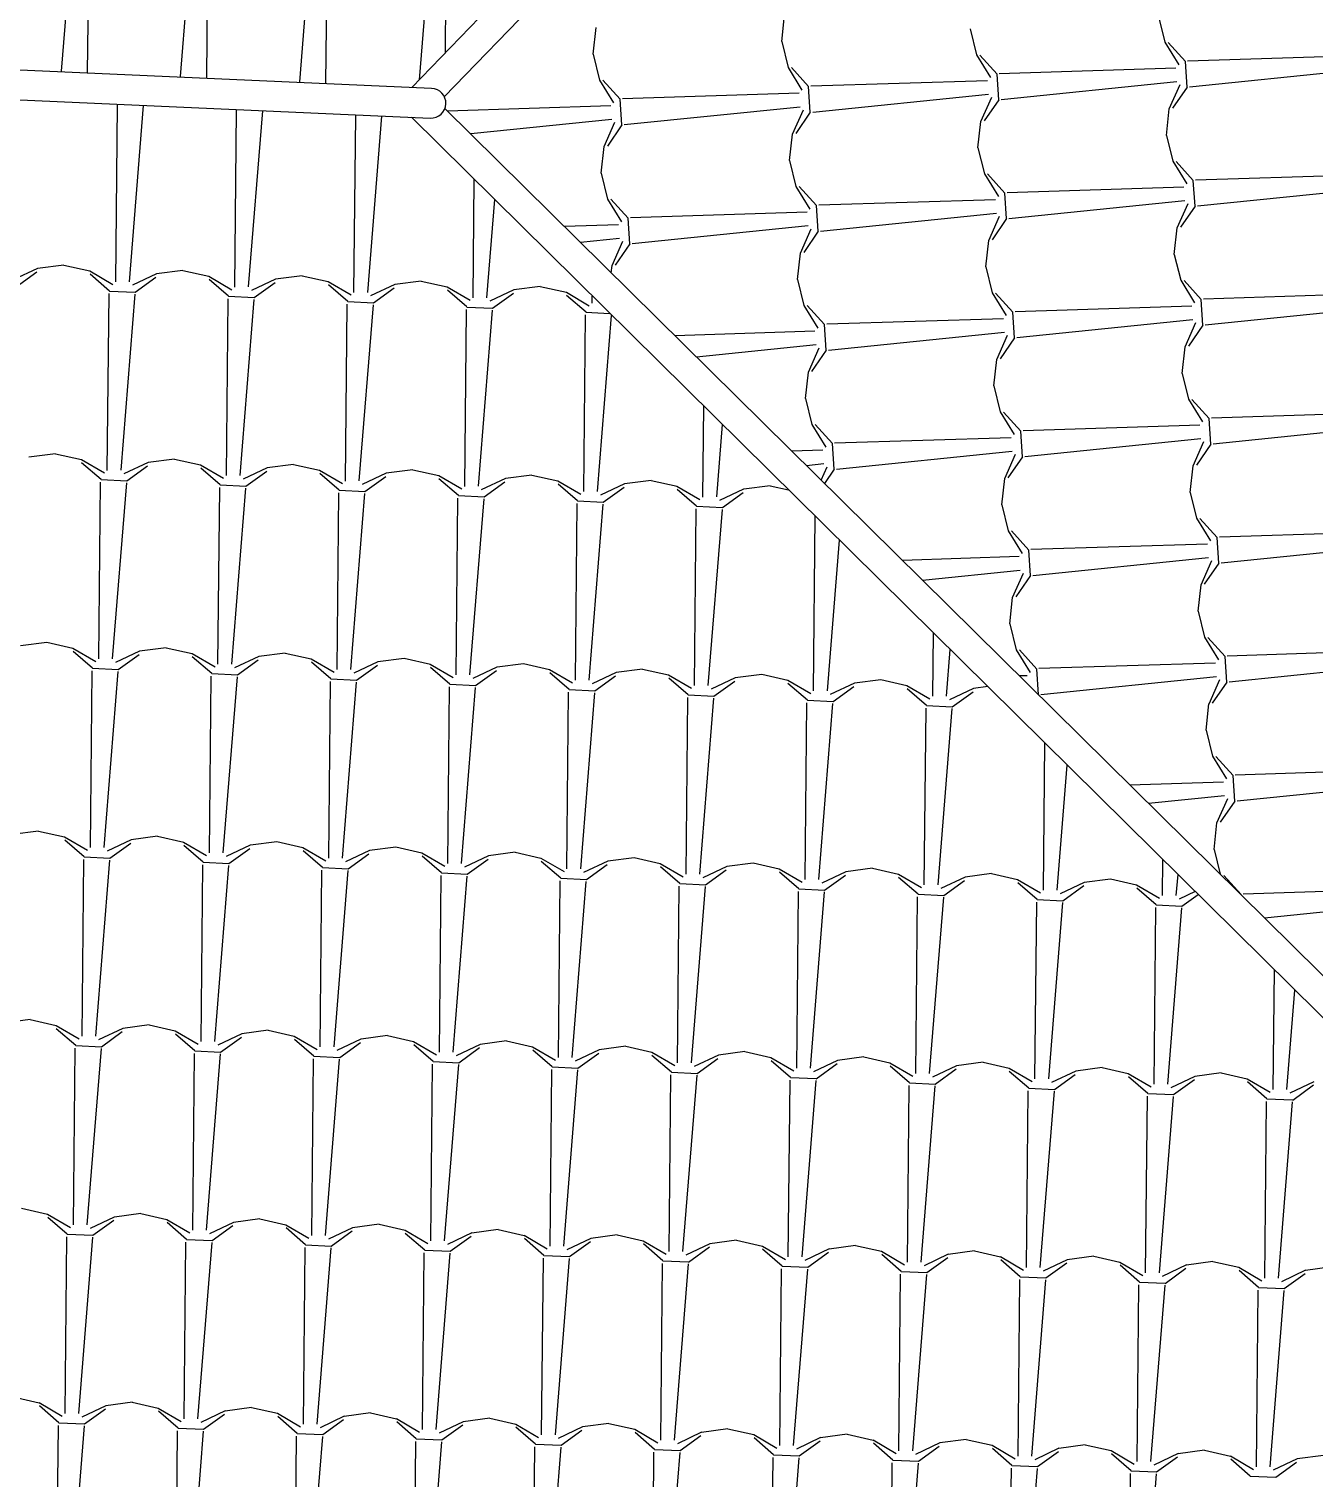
# Model space of a CAD drawing. Extents: x 1037 to 14540, y 1034 to 18285.
# Drawn here: x 9275.7 to 9534.4, y 1326.7 to 1618.3 of the extents above; entities that cross this region are included whole.
import ezdxf

# ---------------------------------------------------------------- set-up
doc = ezdxf.new("R2010")
doc.units = 0
doc.header["$LTSCALE"] = 100
doc.header["$MEASUREMENT"] = 0
doc.layers.get('0').update_dxf_attribs({"color": 240, "linetype": 'CONTINUOUS'})
doc.layers.add('proiezioni', color=252, linetype='CONTINUOUS')
doc.layers.add('retini copertura', color=32, linetype='CONTINUOUS')

# ---------------------------------------------------------------- blocks, each defined once
blk = doc.blocks.new('*X1852')
at = {"color": 0}
for p, q in [((40.8782, 16.1446), (40.8839, 16.198)), ((41.6365, 16.1953), (41.6493, 16.1432)), ((40.499, 16.1193), (40.5048, 16.1726)), ((41.2573, 16.17), (41.2701, 16.1179)), ((40.8782, 16.1446), (40.891, 16.0925)), ((41.6493, 16.1432), (41.6774, 16.0975)), ((41.6907, 16.1046), (41.656, 16.1429)), ((40.499, 16.1193), (40.5118, 16.0672)), ((41.2701, 16.1179), (41.2983, 16.0722)), ((41.3116, 16.0792), (41.2768, 16.1175)), ((41.6942, 16.053), (41.6907, 16.1046)), ((42.0507, 16.1165), (41.6951, 16.1052)), ((40.891, 16.0925), (40.9191, 16.0469)), ((40.9324, 16.0539), (40.8977, 16.0922)), ((41.315, 16.0276), (41.3116, 16.0792)), ((41.6715, 16.0912), (41.316, 16.0799)), ((42.0528, 16.0889), (41.6989, 16.0528)), ((40.5118, 16.0672), (40.54, 16.0215)), ((40.5532, 16.0286), (40.5185, 16.0669)), ((40.9132, 16.0405), (40.5577, 16.0292)), ((40.9358, 16.0023), (40.9324, 16.0539)), ((41.2924, 16.0658), (40.9368, 16.0546)), ((41.6736, 16.0636), (41.3197, 16.0275)), ((41.6583, 16.0091), (41.6801, 16.0581)), ((41.6942, 16.053), (41.6648, 16.0104)), ((40.5341, 16.0152), (40.2056, 16.0048)), ((40.5567, 15.977), (40.5532, 16.0286)), ((40.9153, 16.0129), (40.5614, 15.9768)), ((41.2944, 16.0383), (40.9406, 16.0021)), ((41.2791, 15.9838), (41.3009, 16.0328)), ((41.315, 16.0276), (41.2857, 15.985)), ((40.5361, 15.9876), (40.2523, 15.9586)), ((40.5208, 15.9331), (40.5426, 15.9821)), ((40.8999, 15.9585), (40.9218, 16.0075)), ((40.9358, 16.0023), (40.9065, 15.9597)), ((41.2733, 15.9305), (41.2791, 15.9838)), ((41.6525, 15.9558), (41.6582, 16.0092)), ((40.5567, 15.977), (40.5274, 15.9344)), ((40.8942, 15.9052), (40.8999, 15.9585)), ((41.6525, 15.9558), (41.6653, 15.9037)), ((40.515, 15.8798), (40.5208, 15.9332)), ((41.2733, 15.9305), (41.2861, 15.8784)), ((40.8942, 15.9052), (40.907, 15.8531)), ((41.6653, 15.9037), (41.6934, 15.8581)), ((41.7067, 15.8651), (41.672, 15.9034)), ((40.515, 15.8798), (40.5278, 15.8277)), ((41.2861, 15.8784), (41.3143, 15.8327)), ((41.3276, 15.8398), (41.2928, 15.8781)), ((41.7102, 15.8135), (41.7067, 15.8651)), ((42.0667, 15.877), (41.7111, 15.8658)), ((40.907, 15.8531), (40.9351, 15.8074)), ((40.9484, 15.8144), (40.9137, 15.8527)), ((41.331, 15.7882), (41.3276, 15.8398)), ((41.6875, 15.8517), (41.332, 15.8404)), ((42.0687, 15.8495), (41.7149, 15.8133)), ((40.5278, 15.8277), (40.556, 15.7821)), ((40.5692, 15.7891), (40.5345, 15.8274)), ((40.9518, 15.7628), (40.9484, 15.8144)), ((41.3084, 15.8264), (40.9528, 15.8151)), ((41.6896, 15.8241), (41.3357, 15.788)), ((41.6743, 15.7697), (41.6961, 15.8187)), ((41.7102, 15.8135), (41.6808, 15.7709)), ((40.5727, 15.7375), (40.5692, 15.7891)), ((40.9292, 15.801), (40.5737, 15.7898)), ((41.3104, 15.7988), (40.9566, 15.7627)), ((41.2951, 15.7443), (41.3169, 15.7933)), ((41.331, 15.7882), (41.3017, 15.7456)), ((40.5501, 15.7757), (40.441, 15.7723)), ((40.5521, 15.7481), (40.4736, 15.7401)), ((40.9313, 15.7735), (40.5774, 15.7373)), ((40.9159, 15.719), (40.9378, 15.768)), ((40.9518, 15.7628), (40.9225, 15.7202)), ((41.6685, 15.7164), (41.6742, 15.7697)), ((40.5368, 15.6937), (40.5586, 15.7427)), ((40.5727, 15.7375), (40.5434, 15.6949)), ((40.9102, 15.6657), (40.9159, 15.719)), ((41.2893, 15.691), (41.2951, 15.7444)), ((40.5352, 15.6792), (40.5368, 15.6937)), ((41.2893, 15.691), (41.3021, 15.6389)), ((41.6685, 15.7164), (41.6813, 15.6643)), ((40.9102, 15.6657), (40.923, 15.6136)), ((41.6813, 15.6643), (41.7094, 15.6186)), ((41.7227, 15.6256), (41.688, 15.6639)), ((41.3021, 15.6389), (41.3303, 15.5933)), ((41.3436, 15.6003), (41.3088, 15.6386)), ((42.0827, 15.6376), (41.7271, 15.6263)), ((40.923, 15.6136), (40.9511, 15.5679)), ((40.9644, 15.575), (40.9297, 15.6133)), ((41.7035, 15.6122), (41.348, 15.601)), ((41.7262, 15.574), (41.7227, 15.6256)), ((42.0847, 15.61), (41.7309, 15.5739)), ((40.9678, 15.5234), (40.9644, 15.575)), ((41.3244, 15.5869), (40.9688, 15.5757)), ((41.347, 15.5487), (41.3436, 15.6003)), ((41.7056, 15.5847), (41.3517, 15.5485)), ((41.6903, 15.5302), (41.7121, 15.5792)), ((41.7262, 15.574), (41.6968, 15.5314)), ((40.9452, 15.5616), (40.6634, 15.5527)), ((41.3264, 15.5593), (40.9725, 15.5232)), ((41.3111, 15.5049), (41.3329, 15.5539)), ((41.347, 15.5487), (41.3177, 15.5061)), ((40.9473, 15.534), (40.7071, 15.5095)), ((40.9319, 15.4795), (40.9538, 15.5285)), ((40.9678, 15.5234), (40.9385, 15.4808)), ((41.6845, 15.4769), (41.6902, 15.5302)), ((41.3053, 15.4516), (41.3111, 15.5049)), ((40.9262, 15.4262), (40.9319, 15.4796)), ((41.6845, 15.4769), (41.6973, 15.4248)), ((41.3053, 15.4516), (41.3181, 15.3995)), ((40.9262, 15.4262), (40.939, 15.3741)), ((41.3181, 15.3995), (41.3463, 15.3538)), ((41.3596, 15.3608), (41.3248, 15.3991)), ((41.6973, 15.4248), (41.7254, 15.3791)), ((41.7387, 15.3862), (41.704, 15.4245)), ((42.0987, 15.3981), (41.7431, 15.3869)), ((40.939, 15.3741), (40.9671, 15.3285)), ((40.9804, 15.3355), (40.9457, 15.3738)), ((41.7195, 15.3728), (41.364, 15.3615)), ((41.7422, 15.3346), (41.7387, 15.3862)), ((42.1007, 15.3705), (41.7468, 15.3344)), ((41.3404, 15.3474), (40.9848, 15.3362)), ((41.363, 15.3092), (41.3596, 15.3608)), ((41.7216, 15.3452), (41.3677, 15.3091)), ((41.7063, 15.2907), (41.7281, 15.3397)), ((40.9612, 15.3221), (40.8988, 15.3201)), ((40.9838, 15.2839), (40.9804, 15.3355)), ((41.3424, 15.3199), (40.9885, 15.2837)), ((41.3271, 15.2654), (41.3489, 15.3144)), ((41.7422, 15.3346), (41.7128, 15.292)), ((40.9633, 15.2945), (40.9283, 15.291)), ((40.9577, 15.262), (40.9698, 15.2891)), ((40.9838, 15.2839), (40.9643, 15.2555)), ((41.363, 15.3092), (41.3337, 15.2666)), ((41.7005, 15.2374), (41.7062, 15.2908)), ((41.3213, 15.2121), (41.3271, 15.2654)), ((41.7005, 15.2374), (41.7133, 15.1853)), ((41.3213, 15.2121), (41.3341, 15.16)), ((41.7133, 15.1853), (41.7414, 15.1397)), ((41.7547, 15.1467), (41.72, 15.185)), ((41.3341, 15.16), (41.3623, 15.1143)), ((41.3756, 15.1214), (41.3408, 15.1597)), ((41.7582, 15.0951), (41.7547, 15.1467)), ((42.1147, 15.1586), (41.7591, 15.1474)), ((41.3564, 15.108), (41.1212, 15.1005)), ((41.379, 15.0698), (41.3756, 15.1214)), ((41.7355, 15.1333), (41.38, 15.1221)), ((41.7376, 15.1057), (41.3837, 15.0696)), ((42.1167, 15.1311), (41.7628, 15.0949)), ((41.3584, 15.0804), (41.1619, 15.0603)), ((41.7223, 15.0513), (41.7441, 15.1003)), ((41.7581, 15.0951), (41.7288, 15.0525)), ((41.3431, 15.0259), (41.3649, 15.0749)), ((41.379, 15.0698), (41.3497, 15.0272)), ((41.7165, 14.998), (41.7222, 15.0513)), ((41.3373, 14.9726), (41.3431, 15.026)), ((41.7165, 14.998), (41.7293, 14.9459)), ((41.3373, 14.9726), (41.3501, 14.9205)), ((41.7293, 14.9459), (41.7574, 14.9002)), ((41.7707, 14.9072), (41.736, 14.9455)), ((41.3501, 14.9205), (41.3783, 14.8749)), ((41.3916, 14.8819), (41.3568, 14.9202)), ((41.7742, 14.8556), (41.7707, 14.9072)), ((42.1307, 14.9192), (41.7751, 14.9079)), ((41.395, 14.8303), (41.3916, 14.8819)), ((41.7515, 14.8938), (41.396, 14.8826)), ((42.1327, 14.8916), (41.7788, 14.8555)), ((41.3724, 14.8685), (41.3566, 14.868)), ((41.7536, 14.8663), (41.3997, 14.8301)), ((41.7383, 14.8118), (41.7601, 14.8608)), ((41.7741, 14.8556), (41.7448, 14.813)), ((41.395, 14.8303), (41.3949, 14.8302)), ((41.7325, 14.7585), (41.7382, 14.8118)), ((41.7325, 14.7585), (41.7453, 14.7064)), ((41.7453, 14.7064), (41.7734, 14.6607)), ((41.7867, 14.6678), (41.752, 14.7061)), ((42.1467, 14.6797), (41.7911, 14.6685)), ((41.7675, 14.6544), (41.579, 14.6484)), ((41.7902, 14.6162), (41.7867, 14.6678)), ((42.1487, 14.6521), (41.7948, 14.616)), ((41.7696, 14.6268), (41.6166, 14.6112)), ((41.7543, 14.5723), (41.7761, 14.6213)), ((41.7901, 14.6162), (41.7608, 14.5736)), ((41.7485, 14.519), (41.7542, 14.5724)), ((41.7485, 14.519), (41.7608, 14.4688)), ((41.8027, 14.4283), (41.768, 14.4666)), ((42.1627, 14.4403), (41.8071, 14.429)), ((41.8028, 14.4274), (41.8027, 14.4283)), ((42.1647, 14.4127), (41.8502, 14.3806))]:
    blk.add_line(p, q, dxfattribs=at)
blk = doc.blocks.new('*X1853')
at = {"color": 0}
for p, q in [((39.5379, 15.6613), (39.5414, 16.017)), ((39.5656, 15.6614), (39.594, 16.016)), ((39.7777, 15.6506), (39.7811, 16.0063)), ((39.8054, 15.6507), (39.8337, 16.0053)), ((40.0174, 15.6399), (40.0209, 15.9956)), ((40.0451, 15.6399), (40.0735, 15.9945)), ((40.2572, 15.6291), (40.2595, 15.8672)), ((40.2849, 15.6292), (40.3007, 15.8266)), ((39.4334, 15.6948), (39.3802, 15.6878)), ((39.4334, 15.6948), (39.4858, 15.6832)), ((39.3802, 15.6879), (39.3317, 15.665)), ((39.3372, 15.651), (39.3792, 15.6813)), ((39.4857, 15.6832), (39.532, 15.656)), ((39.5253, 15.6426), (39.4862, 15.6765)), ((39.6199, 15.6772), (39.5714, 15.6543)), ((39.577, 15.6403), (39.6189, 15.6705)), ((39.6732, 15.684), (39.62, 15.6771)), ((39.6732, 15.6841), (39.7255, 15.6724)), ((39.7255, 15.6724), (39.7718, 15.6453)), ((39.7651, 15.6319), (39.726, 15.6658)), ((39.8597, 15.6664), (39.8112, 15.6435)), ((39.8168, 15.6296), (39.8587, 15.6598)), ((39.9129, 15.6733), (39.8597, 15.6664)), ((39.9129, 15.6734), (39.9653, 15.6617)), ((39.9652, 15.6617), (40.0115, 15.6346)), ((40.1527, 15.6626), (40.0995, 15.6556)), ((40.1527, 15.6626), (40.205, 15.651)), ((39.5209, 15.2817), (39.5244, 15.6374)), ((39.5253, 15.6426), (39.577, 15.6403)), ((39.5486, 15.2818), (39.577, 15.6364)), ((39.7651, 15.6319), (39.8167, 15.6296)), ((40.0048, 15.6212), (39.9658, 15.6551)), ((40.0995, 15.6557), (40.0509, 15.6328)), ((40.0565, 15.6188), (40.0985, 15.6491)), ((40.205, 15.651), (40.2513, 15.6239)), ((40.2446, 15.6105), (40.2055, 15.6443)), ((40.3392, 15.645), (40.2907, 15.6221)), ((40.2963, 15.6081), (40.3382, 15.6384)), ((40.3924, 15.6518), (40.3393, 15.6449)), ((40.3924, 15.6519), (40.4448, 15.6403)), ((40.4448, 15.6403), (40.491, 15.6131)), ((40.4844, 15.5997), (40.4453, 15.6336)), ((40.497, 15.6184), (40.4971, 15.6325)), ((39.7607, 15.271), (39.7641, 15.6267)), ((39.7884, 15.271), (39.8167, 15.6256)), ((40.0005, 15.2602), (40.0039, 15.616)), ((40.0048, 15.6212), (40.0565, 15.6189)), ((40.0281, 15.2603), (40.0565, 15.6149)), ((40.2402, 15.2495), (40.2436, 15.6052)), ((40.2446, 15.6104), (40.2962, 15.6081)), ((40.2679, 15.2496), (40.2962, 15.6042)), ((40.48, 15.2388), (40.4834, 15.5945)), ((40.4843, 15.5997), (40.5325, 15.5976)), ((40.5076, 15.2389), (40.536, 15.5935)), ((40.7197, 15.228), (40.7215, 15.4109)), ((40.7474, 15.2282), (40.7591, 15.3738)), ((39.4164, 15.3151), (39.3632, 15.3082)), ((39.4164, 15.3152), (39.4688, 15.3035)), ((39.4687, 15.3036), (39.515, 15.2764)), ((39.5083, 15.263), (39.4693, 15.2969)), ((39.603, 15.2975), (39.5544, 15.2746)), ((39.56, 15.2607), (39.602, 15.2909)), ((39.6562, 15.3044), (39.603, 15.2975)), ((39.6562, 15.3045), (39.7085, 15.2928)), ((39.7085, 15.2928), (39.7548, 15.2657)), ((39.7481, 15.2523), (39.709, 15.2862)), ((39.8427, 15.2868), (39.7942, 15.2639)), ((39.8959, 15.2937), (39.8428, 15.2868)), ((39.8959, 15.2937), (39.9483, 15.2821)), ((39.9483, 15.2821), (39.9945, 15.255)), ((40.1357, 15.2829), (40.0825, 15.276)), ((40.1357, 15.283), (40.1881, 15.2714)), ((39.504, 14.9021), (39.5074, 15.2578)), ((39.5083, 15.263), (39.56, 15.2607)), ((39.5316, 14.9021), (39.56, 15.2567)), ((39.7481, 15.2523), (39.7997, 15.25)), ((39.7998, 15.2499), (39.8417, 15.2802)), ((39.9879, 15.2416), (39.9488, 15.2754)), ((40.0825, 15.2761), (40.034, 15.2532)), ((40.0395, 15.2392), (40.0815, 15.2695)), ((40.188, 15.2714), (40.2343, 15.2442)), ((40.2276, 15.2308), (40.1885, 15.2647)), ((40.3222, 15.2653), (40.2737, 15.2425)), ((40.2793, 15.2285), (40.3212, 15.2587)), ((40.3755, 15.2722), (40.3223, 15.2653)), ((40.3755, 15.2723), (40.4278, 15.2606)), ((40.4278, 15.2606), (40.474, 15.2335)), ((40.4674, 15.2201), (40.4283, 15.254)), ((40.562, 15.2546), (40.5135, 15.2317)), ((40.6152, 15.2615), (40.562, 15.2546)), ((40.6152, 15.2615), (40.6676, 15.2499)), ((39.7437, 14.8914), (39.7471, 15.2471)), ((39.7714, 14.8914), (39.7997, 15.246)), ((39.9835, 14.8806), (39.9869, 15.2363)), ((39.9878, 15.2415), (40.0395, 15.2392)), ((40.0111, 14.8807), (40.0395, 15.2353)), ((40.2232, 14.8699), (40.2267, 15.2256)), ((40.2276, 15.2308), (40.2793, 15.2285)), ((40.2509, 14.87), (40.2793, 15.2246)), ((40.519, 15.2178), (40.561, 15.248)), ((40.6675, 15.2499), (40.7138, 15.2228)), ((40.7071, 15.2094), (40.6681, 15.2433)), ((40.8017, 15.2439), (40.7532, 15.221)), ((40.7588, 15.207), (40.8008, 15.2373)), ((40.855, 15.2508), (40.8018, 15.2438)), ((40.855, 15.2508), (40.8919, 15.2426)), ((40.463, 14.8592), (40.4664, 15.2149)), ((40.4674, 15.2201), (40.519, 15.2178)), ((40.4907, 14.8593), (40.519, 15.2139)), ((40.7027, 14.8484), (40.7062, 15.2041)), ((40.7071, 15.2094), (40.7588, 15.207)), ((40.7304, 14.8485), (40.7588, 15.2031)), ((40.9425, 14.8377), (40.9459, 15.1893)), ((40.9702, 14.8378), (40.9944, 15.1414)), ((39.3994, 14.9355), (39.3462, 14.9286)), ((39.3994, 14.9356), (39.4518, 14.9239)), ((41.1823, 14.827), (41.1835, 14.9547)), ((39.4518, 14.9239), (39.498, 14.8968)), ((39.4914, 14.8834), (39.4523, 14.9173)), ((39.586, 14.9179), (39.5375, 14.895)), ((39.543, 14.881), (39.585, 14.9113)), ((39.6392, 14.9248), (39.586, 14.9179)), ((39.6392, 14.9248), (39.6915, 14.9132)), ((39.6915, 14.9132), (39.7378, 14.8861)), ((39.7311, 14.8727), (39.692, 14.9065)), ((39.8257, 14.9072), (39.7772, 14.8843)), ((39.879, 14.9141), (39.8258, 14.9071)), ((39.879, 14.9141), (39.9313, 14.9025)), ((39.9313, 14.9025), (39.9775, 14.8754)), ((40.1187, 14.9033), (40.0655, 14.8964)), ((40.1187, 14.9034), (40.1711, 14.8917)), ((41.2099, 14.8271), (41.2175, 14.9211)), ((39.487, 14.5225), (39.4904, 14.8782)), ((39.4913, 14.8834), (39.543, 14.8811)), ((39.5146, 14.5225), (39.543, 14.8771)), ((39.7311, 14.8726), (39.7828, 14.8703)), ((39.7828, 14.8703), (39.8247, 14.9006)), ((39.9709, 14.8619), (39.9318, 14.8958)), ((40.0655, 14.8965), (40.017, 14.8736)), ((40.0225, 14.8596), (40.0645, 14.8898)), ((40.171, 14.8918), (40.2173, 14.8646)), ((40.2106, 14.8512), (40.1716, 14.8851)), ((40.3052, 14.8857), (40.2567, 14.8628)), ((40.2623, 14.8489), (40.3042, 14.8791)), ((40.3585, 14.8926), (40.3053, 14.8857)), ((40.3585, 14.8927), (40.4108, 14.881)), ((40.4108, 14.881), (40.4571, 14.8539)), ((40.4504, 14.8405), (40.4113, 14.8744)), ((40.545, 14.875), (40.4965, 14.8521)), ((40.5982, 14.8819), (40.545, 14.8749)), ((40.5982, 14.8819), (40.6506, 14.8703)), ((39.7267, 14.5117), (39.7302, 14.8675)), ((39.7544, 14.5118), (39.7828, 14.8664)), ((39.9665, 14.501), (39.9699, 14.8567)), ((39.9709, 14.8619), (40.0225, 14.8596)), ((39.9942, 14.5011), (40.0225, 14.8557)), ((40.2062, 14.4903), (40.2097, 14.846)), ((40.2106, 14.8512), (40.2623, 14.8489)), ((40.2339, 14.4904), (40.2623, 14.845)), ((40.5021, 14.8381), (40.544, 14.8684)), ((40.6506, 14.8703), (40.6968, 14.8432)), ((40.6902, 14.8298), (40.6511, 14.8636)), ((40.7848, 14.8643), (40.7363, 14.8414)), ((40.7418, 14.8274), (40.7838, 14.8577)), ((40.838, 14.8711), (40.7848, 14.8642)), ((40.838, 14.8712), (40.8904, 14.8596)), ((40.8903, 14.8596), (40.9366, 14.8324)), ((40.9299, 14.819), (40.8908, 14.8529)), ((41.0245, 14.8535), (40.976, 14.8307)), ((40.9816, 14.8167), (41.0235, 14.8469)), ((41.0778, 14.8604), (41.0246, 14.8535)), ((41.0778, 14.8605), (41.1301, 14.8488)), ((41.1301, 14.8488), (41.1763, 14.8217)), ((41.293, 14.8465), (41.2643, 14.8428)), ((40.446, 14.4795), (40.4494, 14.8353)), ((40.4504, 14.8405), (40.502, 14.8382)), ((40.4737, 14.4796), (40.502, 14.8342)), ((40.6858, 14.4688), (40.6892, 14.8245)), ((40.6901, 14.8297), (40.7418, 14.8274)), ((40.7134, 14.4689), (40.7418, 14.8235)), ((40.9299, 14.819), (40.9816, 14.8167)), ((41.1697, 14.8083), (41.1306, 14.8422)), ((41.2643, 14.8428), (41.2158, 14.8199)), ((41.2213, 14.8059), (41.2633, 14.8362)), ((40.9255, 14.4581), (40.9289, 14.8138)), ((40.9532, 14.4582), (40.9815, 14.8128)), ((41.1653, 14.4473), (41.1687, 14.8031)), ((41.1697, 14.8083), (41.2213, 14.806)), ((41.193, 14.4475), (41.2213, 14.8021)), ((41.405, 14.4366), (41.4079, 14.733)), ((41.4327, 14.4368), (41.4528, 14.6886)), ((39.3824, 14.5559), (39.3293, 14.549)), ((39.3824, 14.5559), (39.4348, 14.5443)), ((39.4348, 14.5443), (39.481, 14.5172)), ((39.4744, 14.5038), (39.4353, 14.5377)), ((39.569, 14.5383), (39.5205, 14.5154)), ((39.526, 14.5014), (39.568, 14.5317)), ((39.6222, 14.5452), (39.569, 14.5382)), ((39.6222, 14.5452), (39.6746, 14.5336)), ((39.6745, 14.5336), (39.7208, 14.5065)), ((39.7141, 14.493), (39.6751, 14.5269)), ((39.8087, 14.5276), (39.7602, 14.5047)), ((39.862, 14.5344), (39.8088, 14.5275)), ((39.862, 14.5345), (39.9143, 14.5228)), ((39.9143, 14.5229), (39.9606, 14.4957)), ((40.1017, 14.5237), (40.0485, 14.5168)), ((40.1017, 14.5238), (40.1541, 14.5121)), ((39.47, 14.1429), (39.4734, 14.4986)), ((39.4743, 14.5038), (39.526, 14.5014)), ((39.4977, 14.1429), (39.526, 14.4975)), ((39.7658, 14.4907), (39.8077, 14.521)), ((39.9539, 14.4823), (39.9148, 14.5162)), ((40.0485, 14.5168), (40, 14.4939)), ((40.0056, 14.48), (40.0475, 14.5102)), ((40.154, 14.5121), (40.2003, 14.485)), ((40.1936, 14.4716), (40.1546, 14.5055)), ((40.2883, 14.5061), (40.2398, 14.4832)), ((40.2453, 14.4692), (40.2873, 14.4995)), ((40.3415, 14.513), (40.2883, 14.506)), ((40.3415, 14.513), (40.3938, 14.5014)), ((40.3938, 14.5014), (40.4401, 14.4743)), ((40.4334, 14.4609), (40.3943, 14.4947)), ((40.528, 14.4954), (40.4795, 14.4725)), ((40.5812, 14.5022), (40.5281, 14.4953)), ((40.5812, 14.5023), (40.6336, 14.4907)), ((41.6448, 14.4259), (41.6455, 14.4984)), ((39.7097, 14.1321), (39.7132, 14.4878)), ((39.7141, 14.493), (39.7658, 14.4907)), ((39.7374, 14.1322), (39.7658, 14.4868)), ((39.9495, 14.1214), (39.9529, 14.4771)), ((39.9539, 14.4823), (40.0055, 14.48)), ((39.9772, 14.1215), (40.0055, 14.4761)), ((40.1893, 14.1107), (40.1927, 14.4664)), ((40.1936, 14.4716), (40.2453, 14.4693)), ((40.2169, 14.1107), (40.2453, 14.4653)), ((40.4851, 14.4585), (40.527, 14.4888)), ((40.6336, 14.4907), (40.6798, 14.4635)), ((40.6732, 14.4501), (40.6341, 14.484)), ((40.7678, 14.4847), (40.7193, 14.4618)), ((40.7248, 14.4478), (40.7668, 14.478)), ((40.821, 14.4915), (40.7678, 14.4846)), ((40.821, 14.4916), (40.8734, 14.4799)), ((40.8733, 14.48), (40.9196, 14.4528)), ((40.9129, 14.4394), (40.8739, 14.4733)), ((41.0075, 14.4739), (40.959, 14.451)), ((40.9646, 14.4371), (41.0065, 14.4673)), ((41.0608, 14.4808), (41.0076, 14.4739)), ((41.0608, 14.4808), (41.1131, 14.4692)), ((41.1131, 14.4692), (41.1594, 14.4421)), ((41.3005, 14.4701), (41.2473, 14.4631)), ((41.3005, 14.4701), (41.3529, 14.4585)), ((41.6725, 14.426), (41.6759, 14.4684)), ((40.429, 14.0999), (40.4324, 14.4556)), ((40.4334, 14.4608), (40.4851, 14.4585)), ((40.4567, 14.1), (40.485, 14.4546)), ((40.6688, 14.0892), (40.6722, 14.4449)), ((40.6731, 14.4501), (40.7248, 14.4478)), ((40.6964, 14.0893), (40.7248, 14.4439)), ((40.9129, 14.4394), (40.9646, 14.4371)), ((41.1527, 14.4287), (41.1136, 14.4626)), ((41.2473, 14.4632), (41.1988, 14.4403)), ((41.2044, 14.4263), (41.2463, 14.4566)), ((41.3528, 14.4585), (41.3991, 14.4314)), ((41.3924, 14.418), (41.3534, 14.4518)), ((41.4871, 14.4525), (41.4386, 14.4296)), ((41.4441, 14.4156), (41.4861, 14.4459)), ((41.5403, 14.4593), (41.4871, 14.4524)), ((41.5403, 14.4594), (41.5926, 14.4477)), ((41.5926, 14.4478), (41.6389, 14.4206)), ((41.6322, 14.4072), (41.5931, 14.4411)), ((40.9085, 14.0785), (40.912, 14.4342)), ((40.9362, 14.0786), (40.9646, 14.4332)), ((41.1483, 14.0677), (41.1517, 14.4234)), ((41.1527, 14.4287), (41.2043, 14.4264)), ((41.176, 14.0679), (41.2043, 14.4225)), ((41.388, 14.057), (41.3915, 14.4127)), ((41.3924, 14.4179), (41.4441, 14.4156)), ((41.4157, 14.0571), (41.4441, 14.4117)), ((41.6322, 14.4072), (41.6839, 14.4049)), ((41.7106, 14.4341), (41.6783, 14.4189)), ((41.6839, 14.4049), (41.7164, 14.4283)), ((41.6278, 14.0463), (41.6312, 14.402)), ((41.6555, 14.0464), (41.6838, 14.401)), ((41.8676, 14.0355), (41.8699, 14.2768)), ((41.8952, 14.0357), (41.9112, 14.2359)), ((39.3655, 14.1763), (39.3123, 14.1693)), ((39.3655, 14.1763), (39.4178, 14.1647)), ((39.4178, 14.1647), (39.4641, 14.1376)), ((39.4574, 14.1242), (39.4183, 14.158)), ((39.552, 14.1587), (39.5035, 14.1358)), ((39.5091, 14.1218), (39.551, 14.1521)), ((39.6052, 14.1655), (39.552, 14.1586)), ((39.6052, 14.1656), (39.6576, 14.1539)), ((39.6575, 14.154), (39.7038, 14.1268)), ((39.6971, 14.1134), (39.6581, 14.1473)), ((39.7918, 14.1479), (39.7432, 14.1251)), ((39.845, 14.1548), (39.7918, 14.1479)), ((39.845, 14.1549), (39.8973, 14.1432)), ((39.8973, 14.1432), (39.9436, 14.1161)), ((40.0847, 14.1441), (40.0316, 14.1372)), ((40.0847, 14.1441), (40.1371, 14.1325)), ((39.453, 13.7632), (39.4564, 14.1189)), ((39.4574, 14.1241), (39.509, 14.1218)), ((39.4807, 13.7633), (39.509, 14.1179)), ((39.7488, 14.1111), (39.7908, 14.1413)), ((39.9369, 14.1027), (39.8978, 14.1366)), ((40.0315, 14.1372), (39.983, 14.1143)), ((39.9886, 14.1003), (40.0305, 14.1306)), ((40.1371, 14.1325), (40.1833, 14.1054)), ((40.1767, 14.092), (40.1376, 14.1259)), ((40.2713, 14.1265), (40.2228, 14.1036)), ((40.2283, 14.0896), (40.2703, 14.1199)), ((40.3245, 14.1333), (40.2713, 14.1264)), ((40.3245, 14.1334), (40.3769, 14.1218)), ((40.3768, 14.1218), (40.4231, 14.0947)), ((40.4164, 14.0812), (40.3773, 14.1151)), ((40.511, 14.1158), (40.4625, 14.0929)), ((40.5643, 14.1226), (40.5111, 14.1157)), ((40.5643, 14.1227), (40.6166, 14.111)), ((39.6928, 13.7525), (39.6962, 14.1082)), ((39.6971, 14.1134), (39.7488, 14.1111)), ((39.7204, 13.7526), (39.7488, 14.1072)), ((39.9325, 13.7418), (39.9359, 14.0975)), ((39.9369, 14.1027), (39.9885, 14.1004)), ((39.9602, 13.7418), (39.9885, 14.0964)), ((40.1723, 13.731), (40.1757, 14.0867)), ((40.1766, 14.092), (40.2283, 14.0896)), ((40.1999, 13.7311), (40.2283, 14.0857)), ((40.4681, 14.0789), (40.51, 14.1091)), ((40.6166, 14.1111), (40.6629, 14.0839)), ((40.6562, 14.0705), (40.6171, 14.1044)), ((40.7508, 14.105), (40.7023, 14.0821)), ((40.7079, 14.0682), (40.7498, 14.0984)), ((40.804, 14.1119), (40.7508, 14.105)), ((40.804, 14.1119), (40.8564, 14.1003)), ((40.8563, 14.1003), (40.9026, 14.0732)), ((40.8959, 14.0598), (40.8569, 14.0937)), ((40.9906, 14.0943), (40.942, 14.0714)), ((40.9476, 14.0574), (40.9896, 14.0877)), ((41.0438, 14.1012), (40.9906, 14.0942)), ((41.0438, 14.1012), (41.0961, 14.0896)), ((41.0961, 14.0896), (41.1424, 14.0625)), ((41.2835, 14.0904), (41.2304, 14.0835)), ((41.2835, 14.0905), (41.3359, 14.0788)), ((40.412, 13.7203), (40.4155, 14.076)), ((40.4164, 14.0812), (40.4681, 14.0789)), ((40.4397, 13.7204), (40.4681, 14.075)), ((40.6518, 13.7096), (40.6552, 14.0653)), ((40.6562, 14.0705), (40.7078, 14.0682)), ((40.6795, 13.7097), (40.7078, 14.0643)), ((40.8959, 14.0598), (40.9476, 14.0575)), ((41.1357, 14.0491), (41.0966, 14.0829)), ((41.2303, 14.0836), (41.1818, 14.0607)), ((41.1874, 14.0467), (41.2293, 14.077)), ((41.3359, 14.0789), (41.3821, 14.0517)), ((41.3755, 14.0383), (41.3364, 14.0722)), ((41.4701, 14.0729), (41.4216, 14.05)), ((41.4271, 14.036), (41.4691, 14.0662)), ((41.5233, 14.0797), (41.4701, 14.0728)), ((41.5233, 14.0798), (41.5757, 14.0681)), ((41.5756, 14.0681), (41.6219, 14.041)), ((41.6152, 14.0276), (41.5761, 14.0615)), ((41.7098, 14.0621), (41.6613, 14.0392)), ((41.7631, 14.069), (41.7099, 14.0621)), ((41.7631, 14.069), (41.8154, 14.0574)), ((41.8154, 14.0574), (41.8617, 14.0303)), ((40.8915, 13.6988), (40.895, 14.0545)), ((40.9192, 13.699), (40.9476, 14.0536)), ((41.1313, 13.6881), (41.1347, 14.0438)), ((41.1357, 14.049), (41.1874, 14.0467)), ((41.159, 13.6882), (41.1873, 14.0428)), ((41.3711, 13.6774), (41.3745, 14.0331)), ((41.3754, 14.0383), (41.4271, 14.036)), ((41.3987, 13.6775), (41.4271, 14.0321)), ((41.6152, 14.0276), (41.6669, 14.0253)), ((41.6669, 14.0253), (41.7088, 14.0555)), ((41.855, 14.0169), (41.8159, 14.0508)), ((41.9496, 14.0514), (41.9011, 14.0285)), ((41.9067, 14.0145), (41.9486, 14.0448)), ((41.6108, 13.6666), (41.6142, 14.0223)), ((41.6385, 13.6668), (41.6668, 14.0214)), ((41.8506, 13.6559), (41.854, 14.0116)), ((41.855, 14.0169), (41.9066, 14.0146)), ((41.8783, 13.6561), (41.9066, 14.0107)), ((39.3485, 13.7967), (39.4008, 13.785)), ((39.4008, 13.7851), (39.4471, 13.7579)), ((39.4404, 13.7445), (39.4013, 13.7784)), ((39.535, 13.779), (39.4865, 13.7562)), ((39.4921, 13.7422), (39.534, 13.7724)), ((39.5882, 13.7859), (39.5351, 13.779)), ((39.5882, 13.786), (39.6406, 13.7743)), ((39.6406, 13.7743), (39.6868, 13.7472)), ((39.6802, 13.7338), (39.6411, 13.7677)), ((39.7748, 13.7683), (39.7263, 13.7454)), ((39.828, 13.7752), (39.7748, 13.7683)), ((39.828, 13.7752), (39.8804, 13.7636)), ((40.0678, 13.7645), (40.0146, 13.7575)), ((40.0678, 13.7645), (40.1201, 13.7529)), ((39.436, 13.3836), (39.4394, 13.7393)), ((39.4404, 13.7445), (39.492, 13.7422)), ((39.4637, 13.3837), (39.492, 13.7383)), ((39.7318, 13.7315), (39.7738, 13.7617)), ((39.8803, 13.7636), (39.9266, 13.7365)), ((39.9199, 13.7231), (39.8808, 13.757)), ((40.0145, 13.7576), (39.966, 13.7347)), ((39.9716, 13.7207), (40.0135, 13.751)), ((40.1201, 13.7529), (40.1663, 13.7258)), ((40.1597, 13.7123), (40.1206, 13.7462)), ((40.2543, 13.7469), (40.2058, 13.724)), ((40.2113, 13.71), (40.2533, 13.7403)), ((40.3075, 13.7537), (40.2543, 13.7468)), ((40.3075, 13.7538), (40.3599, 13.7421)), ((40.3598, 13.7422), (40.4061, 13.715)), ((40.3994, 13.7016), (40.3604, 13.7355)), ((40.494, 13.7361), (40.4455, 13.7132)), ((40.5473, 13.743), (40.4941, 13.7361)), ((40.5473, 13.7431), (40.5996, 13.7314)), ((39.6758, 13.3729), (39.6792, 13.7286)), ((39.6801, 13.7338), (39.7318, 13.7315)), ((39.7034, 13.3729), (39.7318, 13.7275)), ((39.9155, 13.3621), (39.919, 13.7179)), ((39.9199, 13.7231), (39.9716, 13.7207)), ((39.9432, 13.3622), (39.9716, 13.7168)), ((40.1553, 13.3514), (40.1587, 13.7071)), ((40.1597, 13.7123), (40.2113, 13.71)), ((40.183, 13.3515), (40.2113, 13.7061)), ((40.4511, 13.6993), (40.4931, 13.7295)), ((40.5996, 13.7314), (40.6459, 13.7043)), ((40.6392, 13.6909), (40.6001, 13.7248)), ((40.7338, 13.7254), (40.6853, 13.7025)), ((40.6909, 13.6885), (40.7328, 13.7188)), ((40.787, 13.7323), (40.7339, 13.7253)), ((40.787, 13.7323), (40.8394, 13.7207)), ((40.8394, 13.7207), (40.8856, 13.6936)), ((40.879, 13.6802), (40.8399, 13.7141)), ((40.9736, 13.7147), (40.9251, 13.6918)), ((40.9306, 13.6778), (40.9726, 13.7081)), ((41.0268, 13.7215), (40.9736, 13.7146)), ((41.0268, 13.7216), (41.0792, 13.71)), ((41.0791, 13.71), (41.1254, 13.6829)), ((41.2666, 13.7108), (41.2134, 13.7039)), ((41.2666, 13.7109), (41.3189, 13.6992)), ((40.395, 13.3407), (40.3985, 13.6964)), ((40.3994, 13.7016), (40.4511, 13.6993)), ((40.4227, 13.3408), (40.4511, 13.6954)), ((40.6348, 13.3299), (40.6382, 13.6857)), ((40.6392, 13.6909), (40.6908, 13.6886)), ((40.6625, 13.3301), (40.6908, 13.6847)), ((40.8789, 13.6802), (40.9306, 13.6778)), ((41.1187, 13.6694), (41.0796, 13.7033)), ((41.2133, 13.704), (41.1648, 13.6811)), ((41.1704, 13.6671), (41.2123, 13.6973)), ((41.3189, 13.6993), (41.3651, 13.6721)), ((41.3585, 13.6587), (41.3194, 13.6926)), ((41.4531, 13.6932), (41.4046, 13.6703)), ((41.4102, 13.6564), (41.4521, 13.6866)), ((41.5063, 13.7001), (41.4531, 13.6932)), ((41.5063, 13.7001), (41.5587, 13.6885)), ((41.5586, 13.6885), (41.6049, 13.6614)), ((41.5982, 13.648), (41.5592, 13.6819)), ((41.6928, 13.6825), (41.6443, 13.6596)), ((41.7461, 13.6894), (41.6929, 13.6824)), ((41.7461, 13.6894), (41.7984, 13.6778)), ((41.7984, 13.6778), (41.8447, 13.6507)), ((41.9858, 13.6786), (41.9327, 13.6717)), ((40.8746, 13.3192), (40.878, 13.6749)), ((40.9022, 13.3193), (40.9306, 13.6739)), ((41.1143, 13.3085), (41.1177, 13.6642)), ((41.1187, 13.6694), (41.1704, 13.6671)), ((41.142, 13.3086), (41.1703, 13.6632)), ((41.3541, 13.2977), (41.3575, 13.6535)), ((41.3585, 13.6587), (41.4101, 13.6564)), ((41.3818, 13.2979), (41.4101, 13.6525)), ((41.5982, 13.648), (41.6499, 13.6457)), ((41.6499, 13.6456), (41.6919, 13.6759)), ((41.838, 13.6373), (41.7989, 13.6711)), ((41.9326, 13.6718), (41.8841, 13.6489)), ((41.8897, 13.6349), (41.9316, 13.6652)), ((41.5938, 13.287), (41.5973, 13.6427)), ((41.6215, 13.2872), (41.6499, 13.6418)), ((41.8336, 13.2763), (41.837, 13.632)), ((41.838, 13.6372), (41.8896, 13.6349)), ((41.8613, 13.2764), (41.8896, 13.631)), ((39.3315, 13.4171), (39.3838, 13.4054)), ((39.3838, 13.4055), (39.4301, 13.3783)), ((39.4234, 13.3649), (39.3843, 13.3988)), ((39.518, 13.3994), (39.4695, 13.3765)), ((39.4751, 13.3626), (39.517, 13.3928)), ((39.5713, 13.4063), (39.5181, 13.3994)), ((39.5712, 13.4063), (39.6236, 13.3947)), ((39.6236, 13.3947), (39.6698, 13.3676)), ((39.6632, 13.3542), (39.6241, 13.3881)), ((39.7578, 13.3887), (39.7093, 13.3658)), ((39.811, 13.3956), (39.7578, 13.3886)), ((39.811, 13.3956), (39.8634, 13.384)), ((39.419, 13.004), (39.4225, 13.3597)), ((39.4234, 13.3649), (39.4751, 13.3626)), ((39.4467, 13.004), (39.4751, 13.3586)), ((39.7148, 13.3518), (39.7568, 13.3821)), ((39.8633, 13.384), (39.9096, 13.3569)), ((39.9029, 13.3435), (39.8639, 13.3773)), ((39.9975, 13.378), (39.949, 13.3551)), ((39.9546, 13.3411), (39.9966, 13.3714)), ((40.0508, 13.3848), (39.9976, 13.3779)), ((40.0508, 13.3849), (40.1031, 13.3732)), ((40.1031, 13.3733), (40.1494, 13.3461)), ((40.1427, 13.3327), (40.1036, 13.3666)), ((40.2373, 13.3672), (40.1888, 13.3444)), ((40.1944, 13.3304), (40.2363, 13.3606)), ((40.2905, 13.3741), (40.2373, 13.3672)), ((40.2905, 13.3742), (40.3429, 13.3625)), ((40.3429, 13.3625), (40.3891, 13.3354)), ((40.3825, 13.322), (40.3434, 13.3559)), ((40.4771, 13.3565), (40.4286, 13.3336)), ((40.5303, 13.3634), (40.4771, 13.3565)), ((40.5303, 13.3634), (40.5826, 13.3518)), ((39.6588, 12.9933), (39.6622, 13.349)), ((39.6632, 13.3542), (39.7148, 13.3519)), ((39.6865, 12.9933), (39.7148, 13.3479)), ((39.8985, 12.9825), (39.902, 13.3382)), ((39.9029, 13.3434), (39.9546, 13.3411)), ((39.9262, 12.9826), (39.9546, 13.3372)), ((40.1383, 12.9718), (40.1417, 13.3275)), ((40.1427, 13.3327), (40.1943, 13.3304)), ((40.4341, 13.3196), (40.4761, 13.3499)), ((40.5826, 13.3518), (40.6289, 13.3247)), ((40.6222, 13.3113), (40.5831, 13.3452)), ((40.7168, 13.3458), (40.6683, 13.3229)), ((40.6739, 13.3089), (40.7158, 13.3392)), ((40.7701, 13.3526), (40.7169, 13.3457)), ((40.77, 13.3527), (40.8224, 13.3411)), ((40.8224, 13.3411), (40.8686, 13.314)), ((40.862, 13.3005), (40.8229, 13.3344)), ((40.9566, 13.3351), (40.9081, 13.3122)), ((40.9136, 13.2982), (40.9556, 13.3285)), ((41.0098, 13.3419), (40.9566, 13.335)), ((41.0098, 13.342), (41.0622, 13.3303)), ((41.0621, 13.3304), (41.1084, 13.3032)), ((41.2496, 13.3312), (41.1964, 13.3243)), ((41.2496, 13.3312), (41.3019, 13.3196)), ((40.166, 12.9719), (40.1943, 13.3265)), ((40.3781, 12.9611), (40.3815, 13.3168)), ((40.3824, 13.322), (40.4341, 13.3197)), ((40.4057, 12.9612), (40.4341, 13.3158)), ((40.6178, 12.9503), (40.6212, 13.306)), ((40.6222, 13.3113), (40.6739, 13.3089)), ((40.6455, 12.9504), (40.6738, 13.305)), ((40.862, 13.3005), (40.9136, 13.2982)), ((41.1017, 13.2898), (41.0627, 13.3237)), ((41.1963, 13.3243), (41.1478, 13.3014)), ((41.1534, 13.2875), (41.1954, 13.3177)), ((41.3019, 13.3196), (41.3482, 13.2925)), ((41.3415, 13.2791), (41.3024, 13.313)), ((41.4361, 13.3136), (41.3876, 13.2907)), ((41.3932, 13.2767), (41.4351, 13.307)), ((41.4893, 13.3205), (41.4361, 13.3135)), ((41.4893, 13.3205), (41.5417, 13.3089)), ((41.5417, 13.3089), (41.5879, 13.2818)), ((41.5813, 13.2684), (41.5422, 13.3022)), ((41.6759, 13.3029), (41.6274, 13.28)), ((41.7291, 13.3097), (41.6759, 13.3028)), ((41.7291, 13.3098), (41.7814, 13.2981)), ((41.7814, 13.2982), (41.8277, 13.2711)), ((41.9689, 13.299), (41.9157, 13.2921)), ((40.8576, 12.9396), (40.861, 13.2953)), ((40.8853, 12.9397), (40.9136, 13.2943)), ((41.0973, 12.9289), (41.1008, 13.2846)), ((41.1017, 13.2898), (41.1534, 13.2875)), ((41.125, 12.929), (41.1534, 13.2836)), ((41.3371, 12.9181), (41.3405, 13.2738)), ((41.3415, 13.2791), (41.3931, 13.2768)), ((41.3648, 12.9183), (41.3931, 13.2729)), ((41.6329, 13.266), (41.6749, 13.2963)), ((41.821, 13.2576), (41.7819, 13.2915)), ((41.9156, 13.2922), (41.8671, 13.2693)), ((41.8727, 13.2553), (41.9146, 13.2855)), ((41.5768, 12.9074), (41.5803, 13.2631)), ((41.5812, 13.2683), (41.6329, 13.266)), ((41.6045, 12.9076), (41.6329, 13.2622)), ((41.821, 13.2576), (41.8727, 13.2553))]:
    blk.add_line(p, q, dxfattribs=at)
blk = doc.blocks.new('*X1854')
at = {"color": 0}
for p, q in [((39.4564, 16.4394), (39.4281, 16.0848)), ((39.4841, 16.4382), (39.4806, 16.0825)), ((39.6962, 16.4287), (39.6678, 16.0741)), ((39.7238, 16.4275), (39.7204, 16.0718)), ((39.936, 16.418), (39.9076, 16.0634)), ((39.9636, 16.4167), (39.9601, 16.061)), ((40.1757, 16.4072), (40.1486, 16.0678)), ((40.2033, 16.406), (40.2006, 16.1216))]:
    blk.add_line(p, q, dxfattribs=at)

msp = doc.modelspace()

# ---------------------------------------------------------------- linework, layer by layer
at = {"layer": 'proiezioni'}
for p, q in [((9817.8, 2087.54), (9352.77, 1606.52)), ((9822.11, 2083.37), (9359.33, 1604.67)), ((6419.36, 1737.77), (9356.77, 1606.35)), ((6419.09, 1731.78), (9356.51, 1600.35)), ((9889.46, 1078.84), (9359.45, 1602.29)), ((9885.25, 1074.57), (9352.7, 1600.52))]:
    msp.add_line(p, q, dxfattribs=at)
msp.add_arc((9356.64, 1603.35), 3, 267.4382, 87.4382, dxfattribs=at)

# ---------------------------------------------------------------- block references
at = {"layer": 'retini copertura', "xscale": 100, "yscale": 100, "zscale": 100}
for name in ['*X1854', '*X1852', '*X1853']:
    msp.add_blockref(name, (5339.41, 1.3), dxfattribs=at)

doc.saveas('drawing.dxf')
